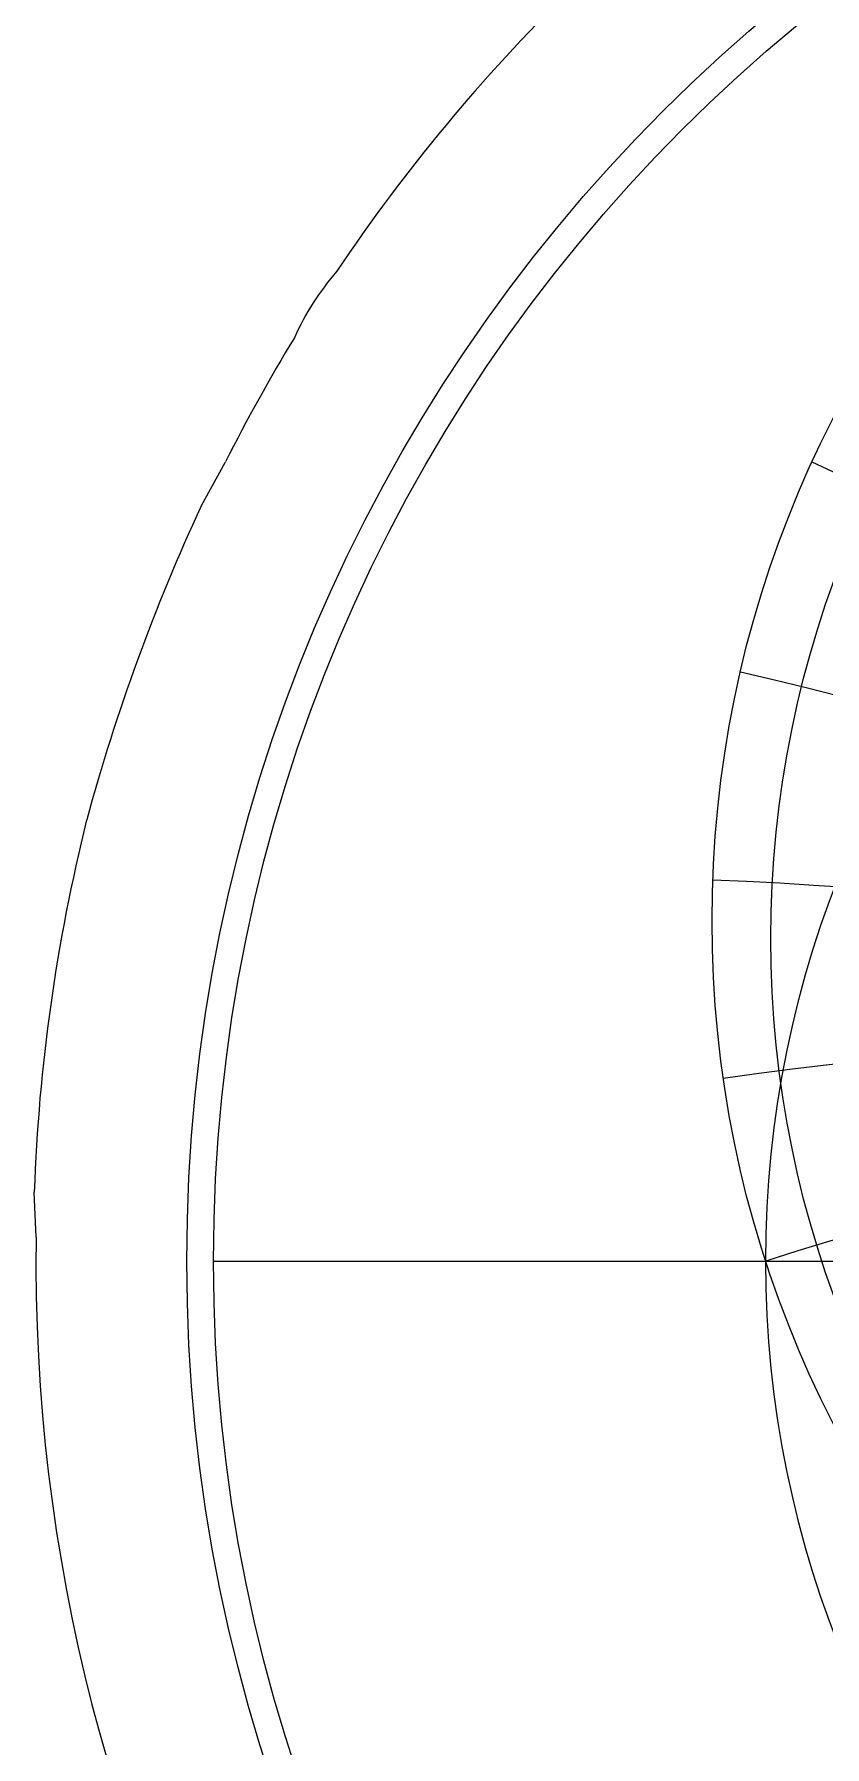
# Model space of a CAD drawing. Header units: millimetres. Extents: x -88 to 88, y -88 to 103.
# Drawn here: x -88.1 to -48.9, y -24 to 60.7 of the extents above; entities that cross this region are included whole.
import ezdxf

# ---------------------------------------------------------------- set-up
doc = ezdxf.new("R2010")
doc.units = ezdxf.units.MM
for name, color, linetype in [('CUT_OUTER', 1, 'Continuous'), ('ENGRAVE', 7, 'Continuous'), ('ENGRAVE_FINE', 8, 'Continuous'), ('GUIDE', 3, 'Continuous')]:
    doc.layers.add(name, color=color, linetype=linetype)

msp = doc.modelspace()

# ---------------------------------------------------------------- linework, layer by layer
at = {"layer": 'CUT_OUTER'}
for points in [[(-79.795, 37.413), (-78.621, 39.531), (-78.604, 39.566)], [(-87.992, 1.192), (-88.08, 3.406)]]:
    msp.add_lwpolyline(points, dxfattribs=at)
for centre, radius, start, end in [((-0.049, 0.04), 87.936, 134.40968, 146.16998), ((-62.956, 40.206), 13.422, 139.07817, 155.78497), ((-0.016, 0.008), 87.982, 148.70461, 153.2815), ((9.823, -4.138), 98.782, 155.12489, 164.75485), ((0.747, 0.287), 88.882, 165.9685, 177.9884), ((0, 0), 88, 179.22372, 0.3046)]:
    msp.add_arc(centre, radius, start, end, dxfattribs=at)
at = {"layer": 'ENGRAVE'}
msp.add_lwpolyline([(-79.2, 0), (79.2, 0)], dxfattribs=at)
for centre, radius in [((0, 0), 79.2), ((0, 16.845), 54.511), ((0, 0), 51.843)]:
    msp.add_circle(centre, radius, dxfattribs=at)
msp.add_arc((0, -159.558), 167.769, 72, 108, dxfattribs=at)
msp.add_arc((0, -159.558), 167.769, 72, 108, dxfattribs=at)
at = {"layer": 'ENGRAVE_FINE'}
msp.add_circle((0, 15.966), 51.597, dxfattribs=at)
for centre, radius, start, end in [((-140.775, -159.558), 219.007, 37.43197, 65.38611), ((-140.775, -159.558), 219.007, 37.43197, 65.38611), ((-96.861, -159.558), 193.723, 45.51313, 76.94513), ((-96.861, -159.558), 193.723, 45.51313, 76.94513), ((-61.063, -159.558), 178.536, 53.92766, 87.88511), ((-61.063, -159.558), 178.536, 53.92766, 87.88511), ((-29.582, -159.558), 170.357, 62.73644, 98.22406), ((-29.582, -159.558), 170.357, 62.73644, 98.22406)]:
    msp.add_arc(centre, radius, start, end, dxfattribs=at)
at = {"layer": 'GUIDE'}
msp.add_circle((0, 0), 80.52, dxfattribs=at)

doc.saveas('drawing.dxf')
